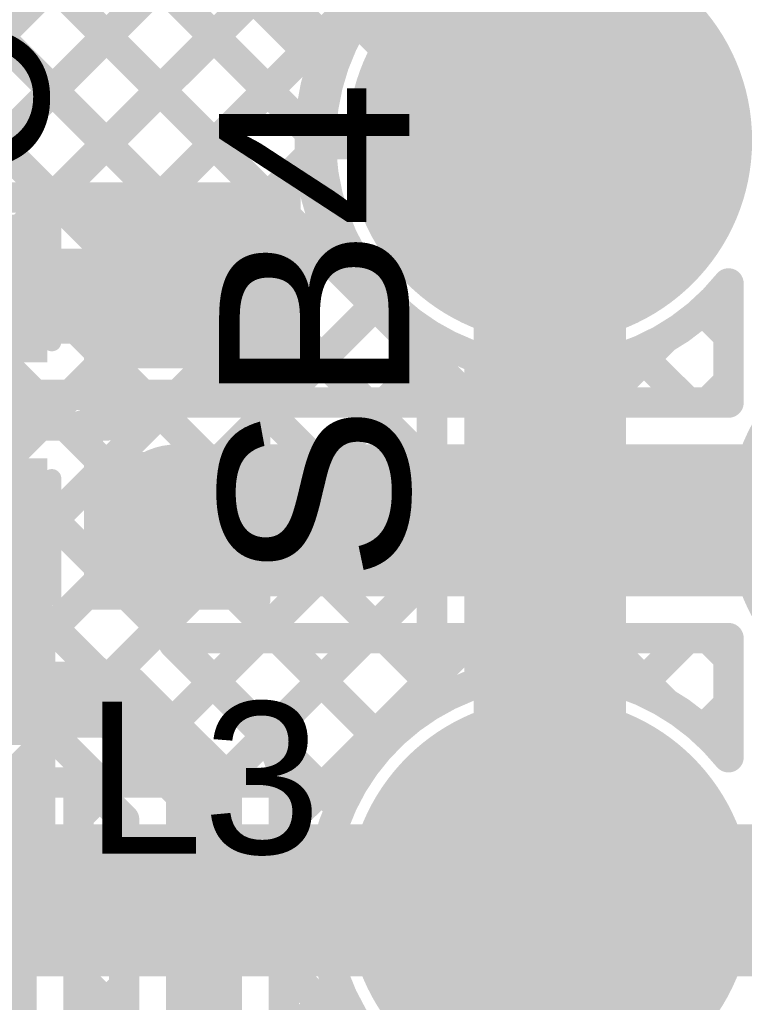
# Model space of a CAD drawing. Header units: millimetres. Extents: x 0 to 214, y 0 to 214.
# Drawn here: x 6.4025 to 6.5932, y 3.5801 to 3.8388 of the extents above; entities that cross this region are included whole.
import ezdxf

# ---------------------------------------------------------------- set-up
doc = ezdxf.new("R2010")
doc.units = ezdxf.units.MM
doc.header["$MEASUREMENT"] = 0
for name, color, linetype in [('BottomLayer', 5, 'Continuous'), ('BottomSolder', 6, 'Continuous'), ('MultiLayer', 9, 'Continuous'), ('PadHoleLayer', 156, 'Continuous'), ('TopLayer', 1, 'Continuous'), ('TopOverlay', 2, 'Continuous'), ('TopPaste', 8, 'Continuous'), ('TopSolder', 216, 'Continuous')]:
    doc.layers.add(name, color=color, linetype=linetype)
doc.styles.add('Arial', font='', dxfattribs={"height": 0.2})
doc.styles.get('Arial').set_extended_font_data('Arial')

# ---------------------------------------------------------------- blocks, each defined once
blk = doc.blocks.new('HJ_SMA508_9')
at = {"layer": 'BottomLayer'}
h = blk.add_hatch(color=5, dxfattribs=at)
edge = h.paths.add_edge_path()
edge.add_arc((0, 0), 0.04921, 0, 360)
h = blk.add_hatch(color=5, dxfattribs=at)
edge = h.paths.add_edge_path()
edge.add_arc((-0.1, -0.1), 0.04921, 0, 360)
h = blk.add_hatch(color=5, dxfattribs=at)
edge = h.paths.add_edge_path()
edge.add_arc((0.1, -0.1), 0.04921, 0, 360)
at = {"layer": 'BottomSolder'}
h = blk.add_hatch(color=6, dxfattribs=at)
edge = h.paths.add_edge_path()
edge.add_arc((0, 0), 0.05321, 0, 360)
h = blk.add_hatch(color=6, dxfattribs=at)
edge = h.paths.add_edge_path()
edge.add_arc((-0.1, -0.1), 0.05321, 0, 360)
h = blk.add_hatch(color=6, dxfattribs=at)
edge = h.paths.add_edge_path()
edge.add_arc((0.1, -0.1), 0.05321, 0, 360)
at = {"layer": 'MultiLayer'}
h = blk.add_hatch(color=9, dxfattribs=at)
edge = h.paths.add_edge_path()
edge.add_arc((0, 0), 0.04921, 0, 360)
h = blk.add_hatch(color=9, dxfattribs=at)
edge = h.paths.add_edge_path()
edge.add_arc((-0.1, -0.1), 0.04921, 0, 360)
h = blk.add_hatch(color=9, dxfattribs=at)
edge = h.paths.add_edge_path()
edge.add_arc((0.1, -0.1), 0.04921, 0, 360)
at = {"layer": 'PadHoleLayer'}
h = blk.add_hatch(color=156, dxfattribs=at)
edge = h.paths.add_edge_path()
edge.add_arc((-0.1, -0.1), 0.02953, 0, 360)
h = blk.add_hatch(color=156, dxfattribs=at)
edge = h.paths.add_edge_path()
edge.add_arc((0.1, -0.1), 0.02953, 0, 360)
at = {"layer": 'TopLayer'}
h = blk.add_hatch(color=1, dxfattribs=at)
edge = h.paths.add_edge_path()
edge.add_arc((0, 0), 0.04921, 0, 360)
h = blk.add_hatch(color=1, dxfattribs=at)
edge = h.paths.add_edge_path()
edge.add_arc((-0.1, -0.1), 0.04921, 0, 360)
h = blk.add_hatch(color=1, dxfattribs=at)
edge = h.paths.add_edge_path()
edge.add_arc((0.1, -0.1), 0.04921, 0, 360)
at = {"layer": 'TopSolder'}
h = blk.add_hatch(color=216, dxfattribs=at)
edge = h.paths.add_edge_path()
edge.add_arc((0, 0), 0.05321, 0, 360)
h = blk.add_hatch(color=216, dxfattribs=at)
edge = h.paths.add_edge_path()
edge.add_arc((-0.1, -0.1), 0.05321, 0, 360)
h = blk.add_hatch(color=216, dxfattribs=at)
edge = h.paths.add_edge_path()
edge.add_arc((0.1, -0.1), 0.05321, 0, 360)
at = {"layer": 'TopOverlay', "const_width": 0.005}
blk.add_lwpolyline([(0.045, -0.12), (-0.043, -0.12)], dxfattribs=at)
at = {"layer": 'TopOverlay', "const_width": 0.0025}
for points in [[(-0.04425, -0.12, 1), (-0.04175, -0.12, 1)], [(0.04375, -0.12, 1), (0.04625, -0.12, 1)]]:
    blk.add_lwpolyline(points, format="xyb", close=True, dxfattribs=at)
blk = doc.blocks.new('IND_0402_14')
at = {"layer": 'TopLayer'}
for points in [[(-0.02165, 0.01181), (-0.00591, 0.01181), (-0.00591, -0.01181), (-0.02165, -0.01181)], [(0.00591, 0.01181), (0.02165, 0.01181), (0.02165, -0.01181), (0.00591, -0.01181)]]:
    blk.add_hatch(color=1, dxfattribs=at).paths.add_polyline_path(points)
at = {"layer": 'TopPaste'}
for points in [[(-0.02165, 0.01181), (-0.00591, 0.01181), (-0.00591, -0.01181), (-0.02165, -0.01181)], [(0.00591, 0.01181), (0.02165, 0.01181), (0.02165, -0.01181), (0.00591, -0.01181)]]:
    blk.add_hatch(color=8, dxfattribs=at).paths.add_polyline_path(points)
at = {"layer": 'TopSolder'}
for points in [[(-0.02565, 0.01581), (-0.00191, 0.01581), (-0.00191, -0.01581), (-0.02565, -0.01581)], [(0.00191, 0.01581), (0.02565, 0.01581), (0.02565, -0.01581), (0.00191, -0.01581)]]:
    blk.add_hatch(color=216, dxfattribs=at).paths.add_polyline_path(points)
at = {"layer": 'TopOverlay', "const_width": 0.00787}
for points in [[(-0.028, -0.018), (-0.028, 0.018)], [(-0.012, 0.018), (-0.028, 0.018)], [(0.028, 0.018), (-0.012, 0.018)], [(0.028, -0.018), (0.028, 0.018)], [(-0.012, -0.018), (-0.028, -0.018)], [(0.028, -0.018), (-0.012, -0.018)]]:
    blk.add_lwpolyline(points, dxfattribs=at)
at = {"layer": 'TopOverlay', "const_width": 0.00394}
for points in [[(-0.02997, 0.018, 1), (-0.02603, 0.018, 1)], [(-0.02997, 0.018, 1), (-0.02603, 0.018, 1)], [(-0.01397, 0.018, 1), (-0.01003, 0.018, 1)], [(-0.01397, 0.018, 1), (-0.01003, 0.018, 1)], [(0.02603, 0.018, 1), (0.02997, 0.018, 1)], [(0.02603, 0.018, 1), (0.02997, 0.018, 1)], [(-0.02997, -0.018, 1), (-0.02603, -0.018, 1)], [(-0.02997, -0.018, 1), (-0.02603, -0.018, 1)], [(-0.01397, -0.018, 1), (-0.01003, -0.018, 1)], [(-0.01397, -0.018, 1), (-0.01003, -0.018, 1)], [(0.02603, -0.018, 1), (0.02997, -0.018, 1)], [(0.02603, -0.018, 1), (0.02997, -0.018, 1)]]:
    blk.add_lwpolyline(points, format="xyb", close=True, dxfattribs=at)
blk = doc.blocks.new('C__0603_104')
at = {"layer": 'TopLayer'}
for points in [[(-0.015, 0.0175), (-0.015, -0.0175), (-0.045, -0.0175), (-0.045, 0.0175)], [(0.045, 0.0175), (0.045, -0.0175), (0.015, -0.0175), (0.015, 0.0175)]]:
    blk.add_hatch(color=1, dxfattribs=at).paths.add_polyline_path(points)
at = {"layer": 'TopPaste'}
for points in [[(-0.015, 0.0175), (-0.015, -0.0175), (-0.045, -0.0175), (-0.045, 0.0175)], [(0.045, 0.0175), (0.045, -0.0175), (0.015, -0.0175), (0.015, 0.0175)]]:
    blk.add_hatch(color=8, dxfattribs=at).paths.add_polyline_path(points)
at = {"layer": 'TopSolder'}
for points in [[(-0.01264, 0.01986), (-0.01264, -0.01986), (-0.04736, -0.01986), (-0.04736, 0.01986)], [(0.04736, 0.01986), (0.04736, -0.01986), (0.01264, -0.01986), (0.01264, 0.01986)]]:
    blk.add_hatch(color=216, dxfattribs=at).paths.add_polyline_path(points)
at = {"layer": 'TopOverlay', "const_width": 0.005}
for points in [[(-0.049, 0.021), (-0.018, 0.021)], [(-0.049, 0.021), (-0.049, -0.021)], [(0.018, 0.021), (0.049, 0.021)], [(0.049, 0.021), (0.049, -0.021)], [(-0.049, -0.021), (-0.018, -0.021)], [(0.018, -0.021), (0.049, -0.021)]]:
    blk.add_lwpolyline(points, dxfattribs=at)
at = {"layer": 'TopOverlay', "const_width": 0.0025}
for points in [[(-0.05025, 0.021, 1), (-0.04775, 0.021, 1)], [(-0.05025, 0.021, 1), (-0.04775, 0.021, 1)], [(-0.01925, 0.021, 1), (-0.01675, 0.021, 1)], [(0.01675, 0.021, 1), (0.01925, 0.021, 1)], [(0.04775, 0.021, 1), (0.05025, 0.021, 1)], [(0.04775, 0.021, 1), (0.05025, 0.021, 1)], [(-0.05025, -0.021, 1), (-0.04775, -0.021, 1)], [(-0.05025, -0.021, 1), (-0.04775, -0.021, 1)], [(-0.01925, -0.021, 1), (-0.01675, -0.021, 1)], [(0.01675, -0.021, 1), (0.01925, -0.021, 1)], [(0.04775, -0.021, 1), (0.05025, -0.021, 1)], [(0.04775, -0.021, 1), (0.05025, -0.021, 1)]]:
    blk.add_lwpolyline(points, format="xyb", close=True, dxfattribs=at)
blk = doc.blocks.new('S______B______188')
at = {"layer": 'TopLayer'}
for points in [[(-0.045, -0.0175), (-0.045, 0.0175), (-0.015, 0.0175), (-0.015, -0.0175)], [(0.015, -0.0175), (0.015, 0.0175), (0.045, 0.0175), (0.045, -0.0175)]]:
    blk.add_hatch(color=1, dxfattribs=at).paths.add_polyline_path(points)
at = {"layer": 'TopPaste'}
for points in [[(-0.045, -0.0175), (-0.045, 0.0175), (-0.015, 0.0175), (-0.015, -0.0175)], [(0.015, -0.0175), (0.015, 0.0175), (0.045, 0.0175), (0.045, -0.0175)]]:
    blk.add_hatch(color=8, dxfattribs=at).paths.add_polyline_path(points)
at = {"layer": 'TopSolder'}
for points in [[(-0.049, -0.0215), (-0.049, 0.0215), (-0.011, 0.0215), (-0.011, -0.0215)], [(0.011, -0.0215), (0.011, 0.0215), (0.049, 0.0215), (0.049, -0.0215)]]:
    blk.add_hatch(color=216, dxfattribs=at).paths.add_polyline_path(points)
at = {"layer": 'TopOverlay', "const_width": 0.005}
for points in [[(-0.05, -0.022), (-0.05, 0.022)], [(0.05, 0.022), (-0.05, 0.022)], [(0.05, -0.022), (0.05, 0.022)], [(0.05, -0.022), (-0.05, -0.022)]]:
    blk.add_lwpolyline(points, dxfattribs=at)
at = {"layer": 'TopOverlay', "const_width": 0.0025}
for points in [[(-0.05125, 0.022, 1), (-0.04875, 0.022, 1)], [(-0.05125, 0.022, 1), (-0.04875, 0.022, 1)], [(0.04875, 0.022, 1), (0.05125, 0.022, 1)], [(0.04875, 0.022, 1), (0.05125, 0.022, 1)], [(-0.05125, -0.022, 1), (-0.04875, -0.022, 1)], [(-0.05125, -0.022, 1), (-0.04875, -0.022, 1)], [(0.04875, -0.022, 1), (0.05125, -0.022, 1)], [(0.04875, -0.022, 1), (0.05125, -0.022, 1)]]:
    blk.add_lwpolyline(points, format="xyb", close=True, dxfattribs=at)

msp = doc.modelspace()

# ---------------------------------------------------------------- hatches: boundary and pattern name
at = {"layer": 'TopLayer'}
for points in [[(6.372, 3.651), (6.408, 3.651), (6.408, 3.721), (6.372, 3.721)], [(6.272, 3.571), (6.407, 3.571), (6.407, 3.641), (6.272, 3.641)]]:
    msp.add_hatch(color=1, dxfattribs=at).paths.add_polyline_path(points)

# ---------------------------------------------------------------- linework, layer by layer
at = {"layer": 'BottomLayer'}
for points, const_width in [([(6.28677, 3.97295), (6.49509, 3.76462)], 0.008), ([(6.315, 3.973), (6.47882, 3.80918)], 0.008), ([(6.27263, 3.95881), (6.511, 3.72043)], 0.008), ([(6.25848, 3.94467), (6.511, 3.69215)], 0.008), ([(6.24434, 3.93052), (6.511, 3.66387)], 0.008), ([(6.2302, 3.91638), (6.49611, 3.65047)], 0.008), ([(6.21606, 3.90224), (6.4803, 3.638)], 0.008), ([(6.472, 3.877), (6.542, 3.807)], 0.035), ([(6.20192, 3.8881), (6.45201, 3.638)], 0.008), ([(6.193, 3.63027), (6.4435, 3.88077)], 0.008), ([(6.18777, 3.87396), (6.42373, 3.638)], 0.008), ([(6.542, 3.807), (6.542, 3.86621)], 0.01), ([(6.193, 3.60199), (6.44995, 3.85894)], 0.008), ([(6.45189, 3.85681), (6.48195, 3.82674)], 0.008), ([(6.193, 3.5737), (6.464, 3.8447)], 0.008), ([(6.193, 3.54542), (6.47814, 3.83056)], 0.008), ([(6.542, 3.607), (6.542, 3.807)], 0.04), ([(6.48279, 3.807), (6.542, 3.807)], 0.01), ([(6.31387, 3.638), (6.47891, 3.80305)], 0.008), ([(6.34215, 3.638), (6.48462, 3.78047)], 0.008), ([(6.37043, 3.638), (6.49604, 3.7636)], 0.008), ([(6.49962, 3.76009), (6.511, 3.74872)], 0.008), ([(6.39872, 3.638), (6.511, 3.75028)], 0.008), ([(6.511, 3.66209), (6.511, 3.75191)], 0.008), ([(6.427, 3.638), (6.511, 3.722)], 0.008), ([(6.45529, 3.638), (6.511, 3.69371)], 0.008), ([(6.48357, 3.638), (6.511, 3.66543)], 0.008), ([(6.366, 3.638), (6.48691, 3.638)], 0.008), ([(6.366, 3.607), (6.542, 3.607)], 0.04), ([(6.542, 3.607), (6.742, 3.607)], 0.04), ([(6.542, 3.54779), (6.542, 3.607)], 0.01)]:
    msp.add_lwpolyline(points, dxfattribs=dict(at, const_width=const_width))
for points, const_width in [([(6.47614, 3.83056, 1), (6.48014, 3.83056, 1)], 0.004), ([(6.47995, 3.82674, 1), (6.48395, 3.82674, 1)], 0.004), ([(6.47995, 3.82674, 1), (6.48395, 3.82674, 1)], 0.004), ([(6.532, 3.807, 1), (6.552, 3.807, 1)], 0.02), ([(6.53325, 3.807, 1), (6.55075, 3.807, 1)], 0.0175), ([(6.47682, 3.80918, 1), (6.48082, 3.80918, 1)], 0.004), ([(6.48029, 3.807, 1), (6.48529, 3.807, 1)], 0.005), ([(6.5395, 3.807, 1), (6.5445, 3.807, 1)], 0.005), ([(6.5395, 3.807, 1), (6.5445, 3.807, 1)], 0.005), ([(6.47691, 3.80305, 1), (6.48091, 3.80305, 1)], 0.004), ([(6.48262, 3.78047, 1), (6.48662, 3.78047, 1)], 0.004), ([(6.49309, 3.76462, 1), (6.49709, 3.76462, 1)], 0.004), ([(6.49404, 3.7636, 1), (6.49804, 3.7636, 1)], 0.004), ([(6.49762, 3.76009, 1), (6.50162, 3.76009, 1)], 0.004), ([(6.509, 3.75191, 1), (6.513, 3.75191, 1)], 0.004), ([(6.509, 3.75191, 1), (6.513, 3.75191, 1)], 0.004), ([(6.509, 3.75028, 1), (6.513, 3.75028, 1)], 0.004), ([(6.509, 3.74872, 1), (6.513, 3.74872, 1)], 0.004), ([(6.509, 3.722, 1), (6.513, 3.722, 1)], 0.004), ([(6.509, 3.72043, 1), (6.513, 3.72043, 1)], 0.004), ([(6.509, 3.69371, 1), (6.513, 3.69371, 1)], 0.004), ([(6.509, 3.69215, 1), (6.513, 3.69215, 1)], 0.004), ([(6.509, 3.66543, 1), (6.513, 3.66543, 1)], 0.004), ([(6.509, 3.66387, 1), (6.513, 3.66387, 1)], 0.004), ([(6.509, 3.66209, 1), (6.513, 3.66209, 1)], 0.004), ([(6.509, 3.66209, 1), (6.513, 3.66209, 1)], 0.004), ([(6.49411, 3.65047, 1), (6.49811, 3.65047, 1)], 0.004), ([(6.39672, 3.638, 1), (6.40072, 3.638, 1)], 0.004), ([(6.42173, 3.638, 1), (6.42573, 3.638, 1)], 0.004), ([(6.425, 3.638, 1), (6.429, 3.638, 1)], 0.004), ([(6.45001, 3.638, 1), (6.45401, 3.638, 1)], 0.004), ([(6.45329, 3.638, 1), (6.45729, 3.638, 1)], 0.004), ([(6.4783, 3.638, 1), (6.4823, 3.638, 1)], 0.004), ([(6.48157, 3.638, 1), (6.48557, 3.638, 1)], 0.004), ([(6.48491, 3.638, 1), (6.48891, 3.638, 1)], 0.004), ([(6.48491, 3.638, 1), (6.48891, 3.638, 1)], 0.004), ([(6.532, 3.607, 1), (6.552, 3.607, 1)], 0.02), ([(6.532, 3.607, 1), (6.552, 3.607, 1)], 0.02), ([(6.532, 3.607, 1), (6.552, 3.607, 1)], 0.02), ([(6.5395, 3.607, 1), (6.5445, 3.607, 1)], 0.005)]:
    msp.add_lwpolyline(points, format="xyb", close=True, dxfattribs=dict(at, const_width=const_width))
at = {"layer": 'BottomLayer', "const_width": 0.008}
for points in [[(6.511, 3.75191, -0.358218), (6.48195, 3.82674)], [(6.48691, 3.638, -0.137272), (6.511, 3.66209)]]:
    msp.add_lwpolyline(points, format="xyb", dxfattribs=at)
at = {"layer": 'TopLayer'}
for points, const_width in [([(6.35473, 3.792), (6.589, 4.02627)], 0.008), ([(6.38301, 3.792), (6.589, 3.99799)], 0.008), ([(6.34149, 3.97479), (6.48633, 3.82995)], 0.008), ([(6.4113, 3.792), (6.589, 3.9697)], 0.008), ([(6.32735, 3.96065), (6.48179, 3.80621)], 0.008), ([(6.31321, 3.94651), (6.46772, 3.792)], 0.008), ([(6.43958, 3.792), (6.589, 3.94142)], 0.008), ([(6.29907, 3.93237), (6.43943, 3.792)], 0.008), ([(6.28492, 3.91823), (6.41115, 3.792)], 0.008), ([(6.46787, 3.792), (6.4818, 3.80593)], 0.008), ([(6.3665, 3.792), (6.4155, 3.792)], 0.008), ([(6.4185, 3.792), (6.4725, 3.792)], 0.008), ([(6.46772, 3.792), (6.4725, 3.78722)], 0.008), ([(6.4725, 3.74), (6.4725, 3.792)], 0.008), ([(6.4725, 3.78722), (6.52172, 3.738)], 0.008), ([(6.4725, 3.76835), (6.48689, 3.78274)], 0.008), ([(6.39, 3.766), (6.444, 3.766)], 0.025), ([(6.589, 3.738), (6.589, 3.76936)], 0.008), ([(6.4725, 3.74007), (6.49816, 3.76573)], 0.008), ([(6.5823, 3.76227), (6.589, 3.75557)], 0.008), ([(6.4725, 3.75893), (6.49343, 3.738)], 0.008), ([(6.55529, 3.738), (6.57219, 3.7549)], 0.008), ([(6.49872, 3.738), (6.51427, 3.75355)], 0.008), ([(6.56495, 3.75133), (6.57829, 3.738)], 0.008), ([(6.527, 3.738), (6.53608, 3.74708)], 0.008), ([(6.54121, 3.74679), (6.55, 3.738)], 0.008), ([(6.41587, 3.74), (6.41837, 3.7425)], 0.008), ([(6.58357, 3.738), (6.589, 3.74343)], 0.008), ([(6.3665, 3.74), (6.4155, 3.74)], 0.008), ([(6.40658, 3.74), (6.41458, 3.732)], 0.008), ([(6.40787, 3.732), (6.41587, 3.74)], 0.008), ([(6.4185, 3.74), (6.4725, 3.74)], 0.008), ([(6.43487, 3.74), (6.43755, 3.73732)], 0.008), ([(6.444, 3.738), (6.589, 3.738)], 0.008), ([(6.3665, 3.732), (6.4155, 3.732)], 0.008), ([(6.3665, 3.732), (6.4155, 3.732)], 0.008), ([(6.419, 3.732), (6.42567, 3.732)], 0.008), ([(6.444, 3.707), (6.642, 3.707)], 0.04), ([(6.44225, 3.67605), (6.48694, 3.63136)], 0.008), ([(6.44311, 3.67459), (6.46581, 3.65188)], 0.008), ([(6.444, 3.676), (6.589, 3.676)], 0.008), ([(6.45335, 3.66435), (6.465, 3.676)], 0.008), ([(6.4674, 3.65011), (6.49329, 3.676)], 0.008), ([(6.47058, 3.676), (6.49823, 3.64835)], 0.008), ([(6.472, 3.62643), (6.52157, 3.676)], 0.008), ([(6.49887, 3.676), (6.51437, 3.6605)], 0.008), ([(6.52715, 3.676), (6.53622, 3.66693)], 0.008), ([(6.54106, 3.66721), (6.54986, 3.676)], 0.008), ([(6.55543, 3.676), (6.57254, 3.65889)], 0.008), ([(6.56485, 3.66271), (6.57814, 3.676)], 0.008), ([(6.58372, 3.676), (6.589, 3.67072)], 0.008), ([(6.589, 3.64464), (6.589, 3.676)], 0.008), ([(6.39, 3.65978), (6.42822, 3.65978)], 0.02), ([(6.42822, 3.65978), (6.451, 3.637)], 0.02), ([(6.58223, 3.6518), (6.589, 3.65858)], 0.008), ([(6.451, 3.538), (6.451, 3.637)], 0.02), ([(6.418, 3.56), (6.418, 3.63878)], 0.008), ([(6.41952, 3.63878), (6.43, 3.6283)], 0.008), ([(6.472, 3.54691), (6.472, 3.637)], 0.008), ([(6.418, 3.629), (6.42365, 3.63465)], 0.008), ([(6.43, 3.54691), (6.43, 3.6283)], 0.008), ([(6.472, 3.61801), (6.4818, 3.60821)], 0.008), ([(6.418, 3.61544), (6.43, 3.60344)], 0.008), ([(6.418, 3.60071), (6.43, 3.61271)], 0.008), ([(6.472, 3.59814), (6.48179, 3.60794)], 0.008), ([(6.472, 3.58973), (6.56273, 3.499)], 0.008), ([(6.418, 3.58716), (6.43, 3.57516)], 0.008), ([(6.418, 3.57243), (6.43, 3.58443)], 0.008), ([(6.472, 3.56986), (6.48629, 3.58415)], 0.008)]:
    msp.add_lwpolyline(points, dxfattribs=dict(at, const_width=const_width))
at = {"layer": 'TopLayer', "const_width": 0.008}
for points in [[(6.589, 3.76936, -2.848552), (6.589, 3.84464)], [(6.42567, 3.732, -0.1595), (6.444, 3.738)], [(6.589, 3.56936, -2.848556), (6.589, 3.64464)], [(6.46581, 3.65188, -0.199534), (6.472, 3.637)], [(6.46585, 3.65185, -0.198912), (6.472, 3.637)]]:
    msp.add_lwpolyline(points, format="xyb", dxfattribs=at)
at = {"layer": 'TopLayer'}
for points, const_width in [([(6.48433, 3.82995, 1), (6.48833, 3.82995, 1)], 0.004), ([(6.47979, 3.80621, 1), (6.48379, 3.80621, 1)], 0.004), ([(6.4798, 3.80593, 1), (6.4838, 3.80593, 1)], 0.004), ([(6.40915, 3.792, 1), (6.41315, 3.792, 1)], 0.004), ([(6.4093, 3.792, 1), (6.4133, 3.792, 1)], 0.004), ([(6.4135, 3.792, 1), (6.4175, 3.792, 1)], 0.004), ([(6.4165, 3.792, 1), (6.4205, 3.792, 1)], 0.004), ([(6.43743, 3.792, 1), (6.44143, 3.792, 1)], 0.004), ([(6.43758, 3.792, 1), (6.44158, 3.792, 1)], 0.004), ([(6.46572, 3.792, 1), (6.46972, 3.792, 1)], 0.004), ([(6.46572, 3.792, 1), (6.46972, 3.792, 1)], 0.004), ([(6.46587, 3.792, 1), (6.46987, 3.792, 1)], 0.004), ([(6.4705, 3.792, 1), (6.4745, 3.792, 1)], 0.004), ([(6.4705, 3.792, 1), (6.4745, 3.792, 1)], 0.004), ([(6.4705, 3.78722, 1), (6.4745, 3.78722, 1)], 0.004), ([(6.4705, 3.78722, 1), (6.4745, 3.78722, 1)], 0.004), ([(6.48489, 3.78274, 1), (6.48889, 3.78274, 1)], 0.004), ([(6.43775, 3.766, 1), (6.45025, 3.766, 1)], 0.0125), ([(6.4705, 3.76835, 1), (6.4745, 3.76835, 1)], 0.004), ([(6.587, 3.76936, 1), (6.591, 3.76936, 1)], 0.004), ([(6.587, 3.76936, 1), (6.591, 3.76936, 1)], 0.004), ([(6.49616, 3.76573, 1), (6.50016, 3.76573, 1)], 0.004), ([(6.5803, 3.76227, 1), (6.5843, 3.76227, 1)], 0.004), ([(6.4705, 3.75893, 1), (6.4745, 3.75893, 1)], 0.004), ([(6.57019, 3.7549, 1), (6.57419, 3.7549, 1)], 0.004), ([(6.587, 3.75557, 1), (6.591, 3.75557, 1)], 0.004), ([(6.51227, 3.75355, 1), (6.51627, 3.75355, 1)], 0.004), ([(6.56295, 3.75133, 1), (6.56695, 3.75133, 1)], 0.004), ([(6.53408, 3.74708, 1), (6.53808, 3.74708, 1)], 0.004), ([(6.53921, 3.74679, 1), (6.54321, 3.74679, 1)], 0.004), ([(6.41637, 3.7425, 1), (6.42037, 3.7425, 1)], 0.004), ([(6.587, 3.74343, 1), (6.591, 3.74343, 1)], 0.004), ([(6.40458, 3.74, 1), (6.40858, 3.74, 1)], 0.004), ([(6.4135, 3.74, 1), (6.4175, 3.74, 1)], 0.004), ([(6.41387, 3.74, 1), (6.41787, 3.74, 1)], 0.004), ([(6.41387, 3.74, 1), (6.41787, 3.74, 1)], 0.004), ([(6.4165, 3.74, 1), (6.4205, 3.74, 1)], 0.004), ([(6.43287, 3.74, 1), (6.43687, 3.74, 1)], 0.004), ([(6.4705, 3.74007, 1), (6.4745, 3.74007, 1)], 0.004), ([(6.4705, 3.74, 1), (6.4745, 3.74, 1)], 0.004), ([(6.4705, 3.74, 1), (6.4745, 3.74, 1)], 0.004), ([(6.43555, 3.73732, 1), (6.43955, 3.73732, 1)], 0.004), ([(6.442, 3.738, 1), (6.446, 3.738, 1)], 0.004), ([(6.442, 3.738, 1), (6.446, 3.738, 1)], 0.004), ([(6.49143, 3.738, 1), (6.49543, 3.738, 1)], 0.004), ([(6.49672, 3.738, 1), (6.50072, 3.738, 1)], 0.004), ([(6.51972, 3.738, 1), (6.52372, 3.738, 1)], 0.004), ([(6.525, 3.738, 1), (6.529, 3.738, 1)], 0.004), ([(6.548, 3.738, 1), (6.552, 3.738, 1)], 0.004), ([(6.55329, 3.738, 1), (6.55729, 3.738, 1)], 0.004), ([(6.57629, 3.738, 1), (6.58029, 3.738, 1)], 0.004), ([(6.58157, 3.738, 1), (6.58557, 3.738, 1)], 0.004), ([(6.587, 3.738, 1), (6.591, 3.738, 1)], 0.004), ([(6.587, 3.738, 1), (6.591, 3.738, 1)], 0.004), ([(6.40587, 3.732, 1), (6.40987, 3.732, 1)], 0.004), ([(6.41258, 3.732, 1), (6.41658, 3.732, 1)], 0.004), ([(6.4135, 3.732, 1), (6.4175, 3.732, 1)], 0.004), ([(6.4135, 3.732, 1), (6.4175, 3.732, 1)], 0.004), ([(6.417, 3.732, 1), (6.421, 3.732, 1)], 0.004), ([(6.42367, 3.732, 1), (6.42767, 3.732, 1)], 0.004), ([(6.42367, 3.732, 1), (6.42767, 3.732, 1)], 0.004), ([(6.434, 3.707, 1), (6.454, 3.707, 1)], 0.02), ([(6.44025, 3.67605, 1), (6.44425, 3.67605, 1)], 0.004), ([(6.44111, 3.67459, 1), (6.44511, 3.67459, 1)], 0.004), ([(6.442, 3.676, 1), (6.446, 3.676, 1)], 0.004), ([(6.463, 3.676, 1), (6.467, 3.676, 1)], 0.004), ([(6.46858, 3.676, 1), (6.47258, 3.676, 1)], 0.004), ([(6.49129, 3.676, 1), (6.49529, 3.676, 1)], 0.004), ([(6.49687, 3.676, 1), (6.50087, 3.676, 1)], 0.004), ([(6.51957, 3.676, 1), (6.52357, 3.676, 1)], 0.004), ([(6.52515, 3.676, 1), (6.52915, 3.676, 1)], 0.004), ([(6.54786, 3.676, 1), (6.55186, 3.676, 1)], 0.004), ([(6.55343, 3.676, 1), (6.55743, 3.676, 1)], 0.004), ([(6.57614, 3.676, 1), (6.58014, 3.676, 1)], 0.004), ([(6.58172, 3.676, 1), (6.58572, 3.676, 1)], 0.004), ([(6.587, 3.676, 1), (6.591, 3.676, 1)], 0.004), ([(6.587, 3.676, 1), (6.591, 3.676, 1)], 0.004), ([(6.587, 3.67072, 1), (6.591, 3.67072, 1)], 0.004), ([(6.53422, 3.66693, 1), (6.53822, 3.66693, 1)], 0.004), ([(6.53906, 3.66721, 1), (6.54306, 3.66721, 1)], 0.004), ([(6.42322, 3.65978, 1), (6.43322, 3.65978, 1)], 0.01), ([(6.42322, 3.65978, 1), (6.43322, 3.65978, 1)], 0.01), ([(6.45135, 3.66435, 1), (6.45535, 3.66435, 1)], 0.004), ([(6.56285, 3.66271, 1), (6.56685, 3.66271, 1)], 0.004), ([(6.51237, 3.6605, 1), (6.51637, 3.6605, 1)], 0.004), ([(6.57054, 3.65889, 1), (6.57454, 3.65889, 1)], 0.004), ([(6.587, 3.65858, 1), (6.591, 3.65858, 1)], 0.004), ([(6.46381, 3.65188, 1), (6.46781, 3.65188, 1)], 0.004), ([(6.46381, 3.65188, 1), (6.46781, 3.65188, 1)], 0.004), ([(6.46385, 3.65185, 1), (6.46785, 3.65185, 1)], 0.004), ([(6.58023, 3.6518, 1), (6.58423, 3.6518, 1)], 0.004), ([(6.4654, 3.65011, 1), (6.4694, 3.65011, 1)], 0.004), ([(6.49623, 3.64835, 1), (6.50023, 3.64835, 1)], 0.004), ([(6.587, 3.64464, 1), (6.591, 3.64464, 1)], 0.004), ([(6.587, 3.64464, 1), (6.591, 3.64464, 1)], 0.004), ([(6.446, 3.637, 1), (6.456, 3.637, 1)], 0.01), ([(6.446, 3.637, 1), (6.456, 3.637, 1)], 0.01), ([(6.416, 3.63878, 1), (6.42, 3.63878, 1)], 0.004), ([(6.41752, 3.63878, 1), (6.42152, 3.63878, 1)], 0.004), ([(6.47, 3.637, 1), (6.474, 3.637, 1)], 0.004), ([(6.47, 3.637, 1), (6.474, 3.637, 1)], 0.004), ([(6.47, 3.637, 1), (6.474, 3.637, 1)], 0.004), ([(6.42165, 3.63465, 1), (6.42565, 3.63465, 1)], 0.004), ([(6.48494, 3.63136, 1), (6.48894, 3.63136, 1)], 0.004), ([(6.416, 3.629, 1), (6.42, 3.629, 1)], 0.004), ([(6.428, 3.6283, 1), (6.432, 3.6283, 1)], 0.004), ([(6.428, 3.6283, 1), (6.432, 3.6283, 1)], 0.004), ([(6.47, 3.62643, 1), (6.474, 3.62643, 1)], 0.004), ([(6.47, 3.61801, 1), (6.474, 3.61801, 1)], 0.004), ([(6.416, 3.61544, 1), (6.42, 3.61544, 1)], 0.004), ([(6.428, 3.61271, 1), (6.432, 3.61271, 1)], 0.004), ([(6.47979, 3.60794, 1), (6.48379, 3.60794, 1)], 0.004), ([(6.4798, 3.60821, 1), (6.4838, 3.60821, 1)], 0.004), ([(6.428, 3.60344, 1), (6.432, 3.60344, 1)], 0.004), ([(6.416, 3.60071, 1), (6.42, 3.60071, 1)], 0.004), ([(6.47, 3.59814, 1), (6.474, 3.59814, 1)], 0.004), ([(6.47, 3.58973, 1), (6.474, 3.58973, 1)], 0.004), ([(6.416, 3.58716, 1), (6.42, 3.58716, 1)], 0.004), ([(6.428, 3.58443, 1), (6.432, 3.58443, 1)], 0.004), ([(6.48429, 3.58415, 1), (6.48829, 3.58415, 1)], 0.004)]:
    msp.add_lwpolyline(points, format="xyb", close=True, dxfattribs=dict(at, const_width=const_width))

# ---------------------------------------------------------------- block references
for name, p, rotation in [('HJ_SMA508_9', (6.642, 3.707), 270), ('C__0603_104', (6.39, 3.736), 90), ('S______B______188', (6.444, 3.736), 270), ('IND_0402_14', (6.39, 3.646), 270)]:
    msp.add_blockref(name, p, dxfattribs=dict(rotation=rotation))

# ---------------------------------------------------------------- texts
at = {"layer": 'TopOverlay', "style": 'Arial'}
for s, height, p in [('C74', 0.04, (6.40999, 3.79668)), ('SB4', 0.05, (6.50501, 3.69076))]:
    msp.add_text(s, height=height, rotation=90, dxfattribs=at).set_placement(p)
msp.add_text('L3', height=0.04, dxfattribs=at).set_placement((6.41968, 3.61923))

doc.saveas('drawing.dxf')
